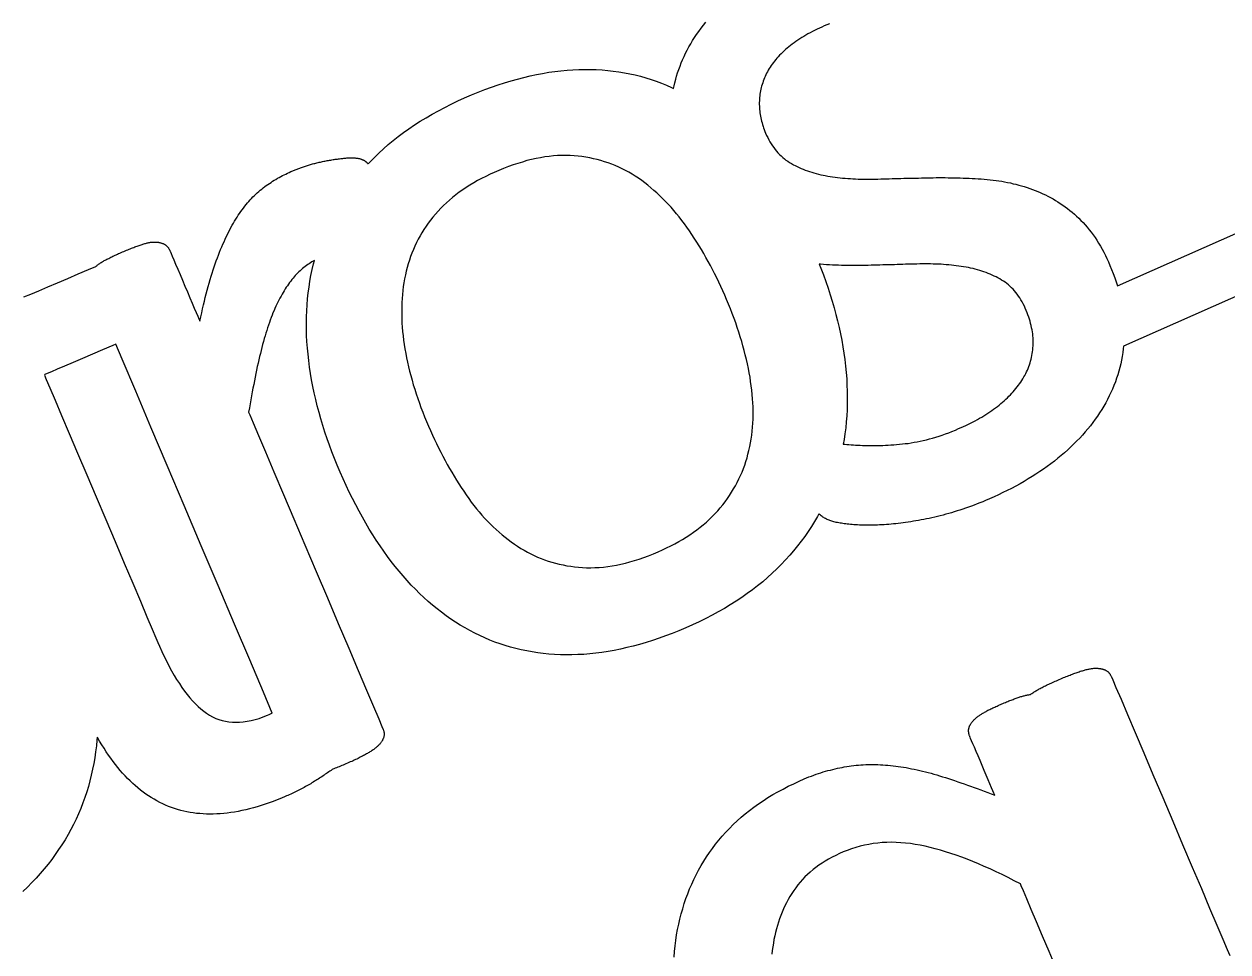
# Model space of a CAD drawing. Header units: millimetres. Extents: x 47 to 159, y 49 to 299.
# Drawn here: x 128.69 to 140.41, y 174.3 to 183.33 of the extents above; entities that cross this region are included whole.
import ezdxf

# ---------------------------------------------------------------- set-up
doc = ezdxf.new("R2010")
doc.units = ezdxf.units.MM

# ---------------------------------------------------------------- blocks, each defined once
blk = doc.blocks.new('angel 01')
for points in [[(6.024, 131.875), (6.091, 131.903), (6.169, 131.936), (6.257, 131.974), (6.352, 132.014), (6.451, 132.056), (6.552, 132.099), (6.652, 132.141), (6.726, 132.173), (6.728, 132.175), (6.734, 132.179), (6.739, 132.184), (6.745, 132.189), (6.751, 132.193), (6.757, 132.198), (6.764, 132.202), (6.771, 132.207), (6.778, 132.211), (6.785, 132.216), (6.792, 132.22), (6.799, 132.224), (6.807, 132.229), (6.815, 132.233), (6.823, 132.238), (6.832, 132.242), (6.841, 132.247), (6.85, 132.251), (6.86, 132.256), (6.87, 132.261), (6.88, 132.266), (6.89, 132.271), (6.901, 132.276), (6.912, 132.281), (6.924, 132.286), (6.935, 132.292), (6.947, 132.297), (6.96, 132.302), (6.973, 132.308), (6.986, 132.314), (6.999, 132.319), (7.011, 132.325), (7.024, 132.33), (7.036, 132.335), (7.048, 132.34), (7.06, 132.344), (7.071, 132.349), (7.083, 132.353), (7.094, 132.358), (7.105, 132.362), (7.115, 132.366), (7.126, 132.369), (7.136, 132.373), (7.146, 132.377), (7.156, 132.38), (7.165, 132.383), (7.175, 132.386), (7.184, 132.389), (7.193, 132.392), (7.201, 132.394), (7.21, 132.397), (7.218, 132.399), (7.226, 132.401), (7.234, 132.403), (7.242, 132.404), (7.25, 132.406), (7.257, 132.407), (7.264, 132.408), (7.271, 132.409), (7.278, 132.409), (7.285, 132.41), (7.292, 132.41), (7.298, 132.41), (7.305, 132.41), (7.311, 132.41), (7.317, 132.409), (7.323, 132.409), (7.328, 132.408), (7.334, 132.407), (7.339, 132.406), (7.344, 132.405), (7.349, 132.404), (7.354, 132.403), (7.359, 132.402), (7.364, 132.4), (7.368, 132.399), (7.373, 132.397), (7.377, 132.395), (7.381, 132.394), (7.385, 132.392), (7.389, 132.39), (7.393, 132.388), (7.397, 132.385), (7.4, 132.383), (7.404, 132.381), (7.407, 132.378), (7.41, 132.376), (7.413, 132.373), (7.416, 132.37), (7.419, 132.367), (7.422, 132.364), (7.425, 132.361), (7.428, 132.357), (7.431, 132.354), (7.433, 132.35), (7.436, 132.346), (7.438, 132.342), (7.44, 132.338), (7.443, 132.334), (7.445, 132.33), (7.447, 132.325), (7.449, 132.321), (7.451, 132.315), (7.458, 132.299), (7.469, 132.272), (7.484, 132.237), (7.502, 132.195), (7.523, 132.147), (7.545, 132.094), (7.569, 132.038), (7.593, 131.981), (7.617, 131.924), (7.641, 131.868), (7.663, 131.816), (7.684, 131.767), (7.702, 131.724), (7.717, 131.688), (7.729, 131.661), (7.736, 131.644), (7.739, 131.64), (7.747, 131.681), (7.756, 131.72), (7.764, 131.759), (7.773, 131.797), (7.782, 131.835), (7.791, 131.871), (7.8, 131.907), (7.809, 131.942), (7.818, 131.977), (7.828, 132.011), (7.837, 132.044), (7.847, 132.076), (7.857, 132.108), (7.867, 132.139), (7.877, 132.169), (7.887, 132.199), (7.897, 132.228), (7.908, 132.256), (7.918, 132.283), (7.929, 132.31), (7.94, 132.337), (7.951, 132.363), (7.962, 132.388), (7.973, 132.413), (7.984, 132.437), (7.995, 132.461), (8.006, 132.484), (8.018, 132.507), (8.029, 132.529), (8.041, 132.551), (8.053, 132.573), (8.064, 132.593), (8.076, 132.613), (8.088, 132.633), (8.1, 132.652), (8.112, 132.671), (8.124, 132.689), (8.137, 132.707), (8.149, 132.724), (8.162, 132.741), (8.175, 132.758), (8.188, 132.774), (8.201, 132.79), (8.214, 132.805), (8.227, 132.82), (8.241, 132.835), (8.255, 132.849), (8.269, 132.863), (8.283, 132.876), (8.297, 132.889), (8.311, 132.902), (8.326, 132.914), (8.34, 132.926), (8.355, 132.937), (8.37, 132.949), (8.385, 132.96), (8.4, 132.97), (8.415, 132.981), (8.431, 132.991), (8.446, 133.001), (8.462, 133.011), (8.478, 133.02), (8.493, 133.03), (8.509, 133.039), (8.525, 133.048), (8.542, 133.056), (8.558, 133.064), (8.575, 133.072), (8.591, 133.08), (8.608, 133.088), (8.625, 133.095), (8.635, 133.1), (8.643, 133.103), (8.651, 133.106), (8.659, 133.109), (8.667, 133.113), (8.675, 133.116), (8.684, 133.119), (8.692, 133.122), (8.701, 133.126), (8.71, 133.129), (8.719, 133.132), (8.728, 133.135), (8.737, 133.138), (8.746, 133.142), (8.756, 133.145), (8.765, 133.148), (8.775, 133.151), (8.785, 133.154), (8.795, 133.157), (8.805, 133.161), (8.815, 133.164), (8.826, 133.167), (8.836, 133.17), (8.847, 133.173), (8.857, 133.175), (8.868, 133.178), (8.878, 133.181), (8.889, 133.184), (8.9, 133.186), (8.911, 133.189), (8.922, 133.191), (8.933, 133.193), (8.944, 133.196), (8.956, 133.198), (8.967, 133.2), (8.978, 133.202), (8.99, 133.205), (9.001, 133.207), (9.012, 133.208), (9.024, 133.21), (9.035, 133.212), (9.046, 133.214), (9.056, 133.215), (9.067, 133.217), (9.078, 133.218), (9.088, 133.22), (9.099, 133.221), (9.109, 133.222), (9.119, 133.223), (9.129, 133.224), (9.139, 133.225), (9.149, 133.226), (9.159, 133.227), (9.169, 133.228), (9.179, 133.228), (9.188, 133.229), (9.197, 133.229), (9.205, 133.229), (9.214, 133.229), (9.222, 133.229), (9.23, 133.229), (9.237, 133.229), (9.244, 133.229), (9.251, 133.228), (9.258, 133.227), (9.265, 133.227), (9.271, 133.226), (9.277, 133.225), (9.282, 133.224), (9.288, 133.223), (9.293, 133.222), (9.298, 133.22), (9.302, 133.219), (9.307, 133.217), (9.311, 133.216), (9.315, 133.214), (9.319, 133.212), (9.323, 133.211), (9.327, 133.209), (9.331, 133.207), (9.334, 133.206), (9.338, 133.204), (9.341, 133.202), (9.344, 133.2), (9.347, 133.198), (9.35, 133.196), (9.352, 133.194), (9.355, 133.192), (9.357, 133.19), (9.36, 133.188), (9.362, 133.185), (9.364, 133.183), (9.367, 133.181), (9.369, 133.178), (9.371, 133.176), (9.374, 133.173), (9.376, 133.17), (9.376, 133.17), (9.395, 133.19), (9.437, 133.233), (9.48, 133.276), (9.526, 133.317), (9.572, 133.358), (9.62, 133.398), (9.67, 133.437), (9.721, 133.476), (9.774, 133.513), (9.828, 133.55), (9.884, 133.586), (9.941, 133.62), (10, 133.655), (10.06, 133.688), (10.122, 133.72), (10.185, 133.752), (10.25, 133.783), (10.316, 133.813), (10.383, 133.842), (10.448, 133.868), (10.513, 133.894), (10.578, 133.917), (10.642, 133.94), (10.705, 133.96), (10.768, 133.979), (10.83, 133.997), (10.892, 134.013), (10.954, 134.028), (11.015, 134.041), (11.075, 134.052), (11.135, 134.063), (11.195, 134.071), (11.254, 134.078), (11.313, 134.083), (11.371, 134.087), (11.428, 134.09), (11.485, 134.091), (11.542, 134.09), (11.598, 134.088), (11.654, 134.085), (11.709, 134.08), (11.763, 134.074), (11.817, 134.067), (11.871, 134.058), (11.924, 134.048), (11.977, 134.036), (12.029, 134.023), (12.08, 134.008), (12.131, 133.992), (12.182, 133.975), (12.232, 133.956), (12.282, 133.936), (12.331, 133.915), (12.351, 133.905), (12.356, 133.929), (12.363, 133.961), (12.371, 133.994), (12.38, 134.026), (12.39, 134.058), (12.401, 134.09), (12.413, 134.121), (12.425, 134.153), (12.438, 134.185), (12.452, 134.216), (12.467, 134.248), (12.483, 134.279), (12.5, 134.31), (12.517, 134.34), (12.536, 134.371), (12.555, 134.401), (12.575, 134.431), (12.596, 134.461), (12.618, 134.491), (12.641, 134.521), (12.664, 134.55)], [(12.355, 125.448), (12.359, 125.503), (12.365, 125.557), (12.372, 125.611), (12.38, 125.664), (12.389, 125.716), (12.4, 125.768), (12.412, 125.819), (12.425, 125.87), (12.439, 125.92), (12.454, 125.969), (12.47, 126.018), (12.488, 126.065), (12.507, 126.113), (12.527, 126.159), (12.548, 126.205), (12.57, 126.25), (12.594, 126.295), (12.619, 126.339), (12.645, 126.382), (12.672, 126.424), (12.7, 126.466), (12.729, 126.507), (12.76, 126.548), (12.792, 126.587), (12.825, 126.626), (12.859, 126.665), (12.895, 126.702), (12.931, 126.739), (12.969, 126.775), (13.008, 126.81), (13.048, 126.844), (13.09, 126.877), (13.133, 126.909), (13.177, 126.941), (13.222, 126.971), (13.269, 127.001), (13.317, 127.03), (13.366, 127.058), (13.416, 127.085), (13.467, 127.112), (13.52, 127.137), (13.574, 127.162), (13.623, 127.183), (13.646, 127.193), (13.669, 127.202), (13.693, 127.211), (13.716, 127.22), (13.739, 127.228), (13.762, 127.236), (13.785, 127.243), (13.808, 127.251), (13.831, 127.258), (13.854, 127.264), (13.877, 127.27), (13.9, 127.276), (13.923, 127.282), (13.945, 127.287), (13.968, 127.292), (13.991, 127.296), (14.013, 127.3), (14.036, 127.304), (14.059, 127.307), (14.081, 127.31), (14.104, 127.313), (14.127, 127.316), (14.151, 127.318), (14.174, 127.319), (14.197, 127.321), (14.221, 127.322), (14.244, 127.323), (14.268, 127.323), (14.292, 127.323), (14.316, 127.323), (14.34, 127.322), (14.365, 127.321), (14.389, 127.32), (14.414, 127.318), (14.438, 127.316), (14.463, 127.314), (14.488, 127.311), (14.513, 127.308), (14.538, 127.305), (14.564, 127.301), (14.59, 127.297), (14.616, 127.293), (14.642, 127.288), (14.668, 127.283), (14.694, 127.278), (14.721, 127.272), (14.748, 127.266), (14.775, 127.26), (14.802, 127.253), (14.829, 127.246), (14.857, 127.238), (14.885, 127.23), (14.913, 127.222), (14.941, 127.213), (14.97, 127.205), (14.998, 127.196), (15.028, 127.186), (15.057, 127.177), (15.087, 127.167), (15.118, 127.156), (15.149, 127.146), (15.18, 127.135), (15.211, 127.124), (15.243, 127.113), (15.276, 127.101), (15.308, 127.089), (15.341, 127.077), (15.375, 127.064), (15.409, 127.051), (15.443, 127.038), (15.477, 127.025), (15.475, 127.03), (15.469, 127.045), (15.459, 127.068), (15.446, 127.098), (15.431, 127.134), (15.414, 127.175), (15.395, 127.219), (15.375, 127.266), (15.355, 127.313), (15.335, 127.361), (15.315, 127.407), (15.296, 127.451), (15.28, 127.491), (15.265, 127.526), (15.252, 127.554), (15.243, 127.576), (15.238, 127.589), (15.236, 127.593), (15.234, 127.598), (15.232, 127.603), (15.23, 127.608), (15.229, 127.613), (15.227, 127.618), (15.226, 127.623), (15.225, 127.628), (15.224, 127.633), (15.224, 127.638), (15.223, 127.642), (15.223, 127.647), (15.223, 127.652), (15.223, 127.656), (15.223, 127.661), (15.223, 127.665), (15.224, 127.669), (15.225, 127.674), (15.226, 127.678), (15.227, 127.682), (15.228, 127.686), (15.23, 127.691), (15.231, 127.695), (15.233, 127.699), (15.235, 127.703), (15.238, 127.708), (15.24, 127.712), (15.243, 127.716), (15.245, 127.721), (15.248, 127.725), (15.252, 127.73), (15.255, 127.734), (15.259, 127.739), (15.262, 127.743), (15.266, 127.748), (15.27, 127.753), (15.274, 127.757), (15.279, 127.762), (15.284, 127.766), (15.289, 127.771), (15.294, 127.775), (15.299, 127.78), (15.304, 127.784), (15.31, 127.789), (15.316, 127.793), (15.322, 127.798), (15.328, 127.802), (15.335, 127.806), (15.342, 127.811), (15.348, 127.815), (15.356, 127.82), (15.363, 127.824), (15.37, 127.828), (15.378, 127.833), (15.386, 127.837), (15.394, 127.841), (15.402, 127.846), (15.411, 127.851), (15.42, 127.855), (15.429, 127.86), (15.438, 127.864), (15.448, 127.869), (15.458, 127.874), (15.468, 127.879), (15.478, 127.883), (15.489, 127.888), (15.5, 127.893), (15.511, 127.898), (15.523, 127.903), (15.534, 127.908), (15.546, 127.914), (15.558, 127.919), (15.57, 127.924), (15.581, 127.928), (15.593, 127.933), (15.604, 127.938), (15.615, 127.942), (15.625, 127.946), (15.636, 127.95), (15.646, 127.954), (15.656, 127.958), (15.666, 127.962), (15.676, 127.965), (15.686, 127.969), (15.695, 127.972), (15.705, 127.975), (15.714, 127.978), (15.723, 127.981), (15.732, 127.984), (15.74, 127.986), (15.749, 127.989), (15.757, 127.991), (15.765, 127.993), (15.773, 127.995), (15.781, 127.997), (15.789, 127.999), (15.796, 128.001), (15.804, 128.002), (15.811, 128.003), (15.818, 128.004), (15.825, 128.005), (15.826, 128.005), (15.826, 128.006), (15.833, 128.011), (15.84, 128.016), (15.847, 128.021), (15.854, 128.026), (15.862, 128.03), (15.869, 128.035), (15.877, 128.04), (15.885, 128.045), (15.894, 128.05), (15.903, 128.055), (15.911, 128.06), (15.921, 128.064), (15.93, 128.069), (15.94, 128.074), (15.95, 128.08), (15.96, 128.085), (15.971, 128.09), (15.982, 128.095), (15.993, 128.101), (16.004, 128.106), (16.016, 128.111), (16.028, 128.117), (16.04, 128.122), (16.053, 128.128), (16.066, 128.134), (16.079, 128.139), (16.092, 128.145), (16.106, 128.151), (16.12, 128.157), (16.134, 128.163), (16.147, 128.169), (16.16, 128.174), (16.173, 128.179), (16.186, 128.184), (16.199, 128.189), (16.211, 128.194), (16.223, 128.199), (16.235, 128.204), (16.247, 128.208), (16.258, 128.212), (16.269, 128.216), (16.28, 128.22), (16.291, 128.224), (16.301, 128.227), (16.311, 128.231), (16.321, 128.234), (16.331, 128.237), (16.341, 128.24), (16.35, 128.242), (16.359, 128.245), (16.368, 128.247), (16.377, 128.249), (16.386, 128.251), (16.394, 128.253), (16.402, 128.255), (16.411, 128.256), (16.419, 128.257), (16.426, 128.258), (16.434, 128.259), (16.441, 128.26), (16.449, 128.26), (16.456, 128.26), (16.463, 128.26), (16.47, 128.26), (16.476, 128.26), (16.483, 128.26), (16.489, 128.259), (16.495, 128.258), (16.501, 128.258), (16.507, 128.257), (16.512, 128.256), (16.518, 128.255), (16.523, 128.254), (16.528, 128.252), (16.533, 128.251), (16.538, 128.25), (16.543, 128.248), (16.547, 128.246), (16.552, 128.244), (16.556, 128.242), (16.56, 128.24), (16.563, 128.238), (16.567, 128.236), (16.571, 128.233), (16.574, 128.231), (16.577, 128.228), (16.581, 128.225), (16.584, 128.222), (16.587, 128.219), (16.59, 128.216), (16.593, 128.213), (16.596, 128.209), (16.598, 128.206), (16.601, 128.202), (16.603, 128.198), (16.606, 128.194), (16.608, 128.19), (16.61, 128.185), (16.612, 128.181), (16.614, 128.177), (16.627, 128.147), (16.658, 128.073), (16.707, 127.959), (16.769, 127.811), (16.844, 127.636), (16.928, 127.438), (17.018, 127.225), (17.113, 127.001), (17.211, 126.772), (17.307, 126.544), (17.401, 126.323), (17.49, 126.115), (17.57, 125.925), (17.641, 125.759), (17.698, 125.623), (17.741, 125.523), (17.766, 125.464)], [(22.417, 133.91), (16.732, 131.397), (16.729, 131.37), (16.724, 131.333), (16.718, 131.296), (16.712, 131.26), (16.704, 131.224), (16.695, 131.188), (16.686, 131.153), (16.675, 131.118), (16.664, 131.083), (16.652, 131.048), (16.638, 131.013), (16.624, 130.979), (16.609, 130.945), (16.593, 130.912), (16.576, 130.878), (16.558, 130.845), (16.539, 130.812), (16.52, 130.779), (16.499, 130.747), (16.478, 130.715), (16.456, 130.684), (16.433, 130.653), (16.409, 130.622), (16.384, 130.591), (16.359, 130.561), (16.332, 130.531), (16.305, 130.502), (16.277, 130.473), (16.248, 130.444), (16.219, 130.415), (16.188, 130.387), (16.157, 130.359), (16.125, 130.332), (16.092, 130.305), (16.058, 130.278), (16.024, 130.251), (15.989, 130.226), (15.953, 130.2), (15.917, 130.175), (15.879, 130.151), (15.842, 130.127), (15.803, 130.103), (15.764, 130.08), (15.724, 130.057), (15.684, 130.034), (15.642, 130.012), (15.6, 129.991), (15.558, 129.97), (15.515, 129.949), (15.471, 129.929), (15.426, 129.909), (15.389, 129.893), (15.361, 129.882), (15.333, 129.871), (15.305, 129.86), (15.277, 129.849), (15.25, 129.839), (15.222, 129.829), (15.194, 129.819), (15.167, 129.81), (15.139, 129.801), (15.112, 129.792), (15.084, 129.783), (15.057, 129.775), (15.029, 129.767), (15.002, 129.76), (14.975, 129.752), (14.947, 129.745), (14.92, 129.739), (14.893, 129.732), (14.866, 129.726), (14.84, 129.72), (14.813, 129.715), (14.787, 129.71), (14.761, 129.704), (14.735, 129.7), (14.71, 129.695), (14.685, 129.691), (14.66, 129.687), (14.635, 129.683), (14.61, 129.679), (14.586, 129.676), (14.562, 129.673), (14.538, 129.67), (14.514, 129.668), (14.491, 129.665), (14.468, 129.663), (14.445, 129.661), (14.423, 129.66), (14.4, 129.658), (14.379, 129.657), (14.357, 129.656), (14.336, 129.655), (14.315, 129.654), (14.294, 129.654), (14.274, 129.653), (14.254, 129.653), (14.235, 129.653), (14.215, 129.653), (14.197, 129.654), (14.178, 129.654), (14.16, 129.655), (14.142, 129.656), (14.124, 129.657), (14.107, 129.658), (14.09, 129.659), (14.073, 129.661), (14.057, 129.662), (14.042, 129.664), (14.027, 129.666), (14.012, 129.668), (13.998, 129.67), (13.984, 129.672), (13.971, 129.674), (13.958, 129.676), (13.946, 129.678), (13.934, 129.681), (13.923, 129.683), (13.912, 129.686), (13.901, 129.689), (13.891, 129.692), (13.881, 129.695), (13.872, 129.698), (13.864, 129.701), (13.855, 129.705), (13.846, 129.708), (13.838, 129.713), (13.829, 129.717), (13.821, 129.722), (13.812, 129.728), (13.804, 129.733), (13.796, 129.739), (13.788, 129.746), (13.78, 129.752), (13.772, 129.759), (13.766, 129.765), (13.751, 129.738), (13.722, 129.689), (13.692, 129.64), (13.66, 129.592), (13.627, 129.544), (13.593, 129.497), (13.557, 129.451), (13.519, 129.405), (13.481, 129.36), (13.44, 129.315), (13.399, 129.271), (13.356, 129.228), (13.311, 129.186), (13.265, 129.144), (13.218, 129.103), (13.169, 129.064), (13.119, 129.025), (13.067, 128.987), (13.014, 128.95), (12.959, 128.913), (12.903, 128.878), (12.845, 128.843), (12.786, 128.809), (12.726, 128.777), (12.664, 128.745), (12.6, 128.714), (12.535, 128.683), (12.469, 128.654), (12.403, 128.626), (12.338, 128.6), (12.273, 128.576), (12.209, 128.553), (12.145, 128.532), (12.082, 128.512), (12.019, 128.493), (11.957, 128.476), (11.895, 128.461), (11.834, 128.447), (11.773, 128.435), (11.713, 128.424), (11.653, 128.415), (11.594, 128.407), (11.535, 128.401), (11.477, 128.396), (11.419, 128.393), (11.361, 128.391), (11.305, 128.391), (11.248, 128.392), (11.192, 128.395), (11.137, 128.399), (11.082, 128.404), (11.028, 128.411), (10.974, 128.419), (10.921, 128.429), (10.868, 128.44), (10.816, 128.452), (10.764, 128.466), (10.712, 128.481), (10.661, 128.498), (10.611, 128.516), (10.561, 128.535), (10.512, 128.556), (10.463, 128.579), (10.415, 128.602), (10.367, 128.627), (10.32, 128.654), (10.273, 128.681), (10.227, 128.71), (10.181, 128.74), (10.136, 128.772), (10.092, 128.805), (10.048, 128.839), (10.004, 128.874), (9.962, 128.911), (9.919, 128.949), (9.878, 128.988), (9.837, 129.029), (9.796, 129.071), (9.756, 129.115), (9.717, 129.159), (9.678, 129.205), (9.64, 129.252), (9.602, 129.301), (9.565, 129.35), (9.528, 129.401), (9.492, 129.453), (9.456, 129.506), (9.422, 129.561), (9.387, 129.616), (9.353, 129.673), (9.32, 129.731), (9.288, 129.79), (9.256, 129.851), (9.224, 129.912), (9.193, 129.975), (9.163, 130.039), (9.133, 130.104), (9.104, 130.17), (9.076, 130.237), (9.049, 130.302), (9.024, 130.366), (9, 130.431), (8.977, 130.495), (8.955, 130.56), (8.935, 130.624), (8.916, 130.688), (8.898, 130.751), (8.881, 130.815), (8.866, 130.878), (8.851, 130.941), (8.838, 131.004), (8.826, 131.067), (8.815, 131.13), (8.806, 131.192), (8.798, 131.255), (8.791, 131.317), (8.785, 131.378), (8.78, 131.44), (8.777, 131.501), (8.776, 131.561), (8.775, 131.621), (8.776, 131.681), (8.778, 131.74), (8.782, 131.798), (8.787, 131.857), (8.793, 131.914), (8.801, 131.972), (8.81, 132.029), (8.82, 132.085), (8.832, 132.141), (8.845, 132.197), (8.854, 132.231), (8.842, 132.224), (8.829, 132.216), (8.815, 132.208), (8.802, 132.199), (8.789, 132.19), (8.776, 132.181), (8.763, 132.172), (8.751, 132.162), (8.738, 132.151), (8.726, 132.141), (8.714, 132.13), (8.702, 132.119), (8.69, 132.108), (8.679, 132.096), (8.667, 132.084), (8.656, 132.071), (8.645, 132.058), (8.634, 132.044), (8.623, 132.03), (8.612, 132.016), (8.601, 132.001), (8.59, 131.985), (8.579, 131.969), (8.569, 131.953), (8.558, 131.936), (8.548, 131.919), (8.538, 131.901), (8.528, 131.883), (8.518, 131.864), (8.508, 131.845), (8.498, 131.825), (8.488, 131.805), (8.478, 131.785), (8.469, 131.764), (8.46, 131.742), (8.45, 131.72), (8.441, 131.697), (8.432, 131.674), (8.423, 131.65), (8.415, 131.626), (8.406, 131.601), (8.398, 131.576), (8.389, 131.55), (8.381, 131.524), (8.373, 131.497), (8.365, 131.47), (8.357, 131.442), (8.349, 131.413), (8.342, 131.384), (8.334, 131.355), (8.327, 131.325), (8.319, 131.294), (8.312, 131.262), (8.305, 131.23), (8.297, 131.197), (8.29, 131.164), (8.283, 131.13), (8.276, 131.095), (8.269, 131.06), (8.262, 131.024), (8.255, 130.988), (8.247, 130.95), (8.241, 130.913), (8.234, 130.874), (8.227, 130.835), (8.22, 130.795), (8.213, 130.755), (8.223, 130.727), (8.256, 130.65), (8.308, 130.528), (8.377, 130.366), (8.459, 130.172), (8.552, 129.953), (8.654, 129.714), (8.761, 129.462), (8.87, 129.204), (8.98, 128.946), (9.086, 128.695), (9.187, 128.457), (9.28, 128.239), (9.361, 128.047), (9.429, 127.888), (9.48, 127.768), (9.511, 127.695), (9.52, 127.672), (9.522, 127.667), (9.524, 127.663), (9.526, 127.658), (9.527, 127.654), (9.528, 127.649), (9.529, 127.645), (9.53, 127.64), (9.531, 127.636), (9.531, 127.631), (9.532, 127.627), (9.532, 127.623), (9.532, 127.618), (9.532, 127.614), (9.532, 127.61), (9.531, 127.605), (9.53, 127.601), (9.53, 127.597), (9.529, 127.593), (9.528, 127.589), (9.526, 127.584), (9.525, 127.58), (9.523, 127.576), (9.521, 127.571), (9.519, 127.567), (9.517, 127.563), (9.515, 127.558), (9.512, 127.554), (9.509, 127.55), (9.506, 127.545), (9.503, 127.541), (9.5, 127.536), (9.496, 127.532), (9.493, 127.527), (9.489, 127.523), (9.485, 127.518), (9.481, 127.514), (9.476, 127.509), (9.471, 127.504), (9.466, 127.5), (9.461, 127.495), (9.455, 127.49), (9.45, 127.486), (9.444, 127.481), (9.437, 127.476), (9.431, 127.471), (9.424, 127.466), (9.417, 127.461), (9.41, 127.456), (9.402, 127.451), (9.394, 127.446), (9.386, 127.441), (9.378, 127.436), (9.369, 127.431), (9.36, 127.426), (9.351, 127.421), (9.341, 127.416), (9.332, 127.41), (9.321, 127.405), (9.311, 127.4), (9.3, 127.394), (9.289, 127.389), (9.278, 127.383), (9.266, 127.377), (9.254, 127.372), (9.241, 127.366), (9.229, 127.36), (9.216, 127.354), (9.202, 127.348), (9.188, 127.342), (9.174, 127.336), (9.16, 127.33), (9.146, 127.324), (9.132, 127.318), (9.119, 127.313), (9.106, 127.307), (9.093, 127.302), (9.08, 127.297), (9.067, 127.292), (9.055, 127.287), (9.043, 127.283), (9.032, 127.279), (9.025, 127.274), (9.015, 127.266), (9.004, 127.259), (8.993, 127.251), (8.982, 127.243), (8.971, 127.236), (8.959, 127.228), (8.948, 127.22), (8.937, 127.213), (8.925, 127.205), (8.913, 127.198), (8.902, 127.19), (8.89, 127.182), (8.878, 127.175), (8.866, 127.167), (8.854, 127.16), (8.841, 127.152), (8.829, 127.145), (8.817, 127.137), (8.804, 127.13), (8.791, 127.123), (8.779, 127.115), (8.766, 127.108), (8.753, 127.101), (8.74, 127.094), (8.727, 127.087), (8.714, 127.08), (8.701, 127.074), (8.688, 127.067), (8.675, 127.06), (8.662, 127.054), (8.649, 127.048), (8.636, 127.041), (8.623, 127.035), (8.609, 127.029), (8.596, 127.023), (8.583, 127.017), (8.569, 127.012), (8.532, 126.996), (8.492, 126.98), (8.452, 126.965), (8.413, 126.951), (8.374, 126.937), (8.335, 126.924), (8.297, 126.913), (8.259, 126.902), (8.221, 126.892), (8.184, 126.883), (8.148, 126.875), (8.111, 126.867), (8.075, 126.861), (8.04, 126.855), (8.005, 126.851), (7.97, 126.847), (7.936, 126.844), (7.902, 126.842), (7.868, 126.841), (7.835, 126.841), (7.802, 126.841), (7.77, 126.843), (7.737, 126.845), (7.706, 126.848), (7.674, 126.852), (7.643, 126.857), (7.612, 126.863), (7.581, 126.87), (7.551, 126.877), (7.521, 126.886), (7.491, 126.895), (7.462, 126.905), (7.433, 126.916), (7.404, 126.928), (7.376, 126.941), (7.348, 126.955), (7.32, 126.969), (7.292, 126.985), (7.265, 127.001), (7.239, 127.018), (7.212, 127.036), (7.186, 127.055), (7.16, 127.075), (7.134, 127.096), (7.109, 127.118), (7.084, 127.14), (7.059, 127.164), (7.034, 127.188), (7.01, 127.213), (6.986, 127.239), (6.963, 127.266), (6.939, 127.294), (6.916, 127.323), (6.893, 127.353), (6.871, 127.384), (6.849, 127.415), (6.826, 127.448), (6.805, 127.481), (6.783, 127.515), (6.761, 127.55), (6.74, 127.586), (6.737, 127.59), (6.735, 127.562), (6.73, 127.504), (6.722, 127.447), (6.714, 127.39), (6.704, 127.333), (6.693, 127.277), (6.681, 127.221), (6.667, 127.165), (6.652, 127.111), (6.636, 127.056), (6.618, 127.002), (6.599, 126.949), (6.578, 126.896), (6.556, 126.844), (6.533, 126.792), (6.508, 126.741), (6.482, 126.691), (6.454, 126.641), (6.425, 126.591), (6.395, 126.543), (6.363, 126.495), (6.33, 126.447), (6.296, 126.4), (6.26, 126.354), (6.222, 126.308), (6.184, 126.263), (6.144, 126.218), (6.102, 126.174), (6.059, 126.131), (6.015, 126.088)], [(16.073, 125.347), (16.006, 125.503), (15.943, 125.653), (15.884, 125.791), (15.833, 125.913), (15.789, 126.015), (15.756, 126.093), (15.735, 126.143), (15.727, 126.161), (15.667, 126.192), (15.607, 126.223), (15.549, 126.252), (15.49, 126.28), (15.433, 126.307), (15.376, 126.332), (15.32, 126.356), (15.265, 126.379), (15.21, 126.401), (15.157, 126.421), (15.103, 126.44), (15.051, 126.458), (14.999, 126.474), (14.948, 126.489), (14.898, 126.503), (14.849, 126.516), (14.8, 126.527), (14.752, 126.537), (14.704, 126.546), (14.657, 126.553), (14.61, 126.558), (14.564, 126.562), (14.518, 126.565), (14.473, 126.566), (14.428, 126.565), (14.383, 126.563), (14.339, 126.559), (14.295, 126.553), (14.252, 126.546), (14.209, 126.538), (14.167, 126.528), (14.125, 126.516), (14.084, 126.503), (14.042, 126.488), (14.002, 126.472), (13.965, 126.456), (13.929, 126.439), (13.894, 126.421), (13.86, 126.403), (13.828, 126.384), (13.796, 126.364), (13.766, 126.343), (13.736, 126.322), (13.708, 126.3), (13.681, 126.277), (13.655, 126.253), (13.629, 126.229), (13.605, 126.204), (13.582, 126.178), (13.561, 126.151), (13.54, 126.124), (13.52, 126.096), (13.501, 126.067), (13.484, 126.038), (13.467, 126.008), (13.45, 125.978), (13.435, 125.948), (13.421, 125.917), (13.407, 125.885), (13.394, 125.854), (13.382, 125.821), (13.371, 125.789), (13.361, 125.756), (13.351, 125.723), (13.343, 125.689), (13.335, 125.655), (13.328, 125.62), (13.322, 125.585), (13.316, 125.55), (13.312, 125.514), (13.308, 125.478)]]:
    blk.add_lwpolyline(points)
blk.add_lwpolyline([(13.869, 134.535), (13.842, 134.524), (13.817, 134.513), (13.793, 134.503), (13.77, 134.492), (13.747, 134.481), (13.724, 134.47), (13.702, 134.459), (13.68, 134.447), (13.659, 134.436), (13.638, 134.424), (13.618, 134.412), (13.598, 134.4), (13.579, 134.388), (13.56, 134.375), (13.542, 134.362), (13.524, 134.35), (13.506, 134.337), (13.489, 134.324), (13.473, 134.31), (13.456, 134.297), (13.441, 134.283), (13.426, 134.27), (13.411, 134.256), (13.397, 134.242), (13.383, 134.228), (13.37, 134.214), (13.357, 134.2), (13.345, 134.186), (13.333, 134.171), (13.322, 134.157), (13.311, 134.142), (13.3, 134.128), (13.291, 134.113), (13.281, 134.098), (13.272, 134.083), (13.264, 134.068), (13.256, 134.053), (13.249, 134.038), (13.242, 134.022), (13.235, 134.007), (13.229, 133.991), (13.223, 133.976), (13.218, 133.96), (13.213, 133.944), (13.208, 133.928), (13.204, 133.913), (13.2, 133.897), (13.197, 133.881), (13.194, 133.865), (13.191, 133.848), (13.189, 133.832), (13.188, 133.816), (13.187, 133.8), (13.186, 133.783), (13.185, 133.767), (13.185, 133.75), (13.186, 133.733), (13.187, 133.717), (13.188, 133.7), (13.189, 133.684), (13.191, 133.668), (13.194, 133.651), (13.197, 133.635), (13.2, 133.618), (13.203, 133.602), (13.207, 133.585), (13.212, 133.569), (13.216, 133.553), (13.222, 133.536), (13.227, 133.52), (13.233, 133.504), (13.239, 133.487), (13.246, 133.47), (13.256, 133.448), (13.267, 133.427), (13.278, 133.406), (13.289, 133.385), (13.301, 133.366), (13.313, 133.347), (13.326, 133.329), (13.339, 133.311), (13.353, 133.294), (13.367, 133.278), (13.382, 133.263), (13.397, 133.248), (13.413, 133.234), (13.429, 133.22), (13.445, 133.208), (13.463, 133.196), (13.48, 133.184), (13.498, 133.174), (13.517, 133.163), (13.535, 133.154), (13.554, 133.144), (13.574, 133.135), (13.593, 133.126), (13.613, 133.118), (13.633, 133.11), (13.654, 133.103), (13.674, 133.095), (13.696, 133.089), (13.717, 133.082), (13.739, 133.076), (13.761, 133.07), (13.783, 133.065), (13.806, 133.06), (13.828, 133.056), (13.852, 133.052), (13.875, 133.048), (13.899, 133.044), (13.923, 133.041), (13.947, 133.038), (13.972, 133.035), (13.996, 133.033), (14.021, 133.03), (14.046, 133.028), (14.072, 133.027), (14.097, 133.025), (14.123, 133.024), (14.149, 133.023), (14.176, 133.022), (14.202, 133.022), (14.229, 133.022), (14.256, 133.022), (14.284, 133.022), (14.311, 133.022), (14.339, 133.023), (14.367, 133.024), (14.395, 133.025), (14.423, 133.026), (14.451, 133.026), (14.479, 133.027), (14.507, 133.028), (14.535, 133.029), (14.564, 133.029), (14.592, 133.03), (14.62, 133.031), (14.649, 133.031), (14.677, 133.032), (14.706, 133.033), (14.735, 133.033), (14.763, 133.034), (14.792, 133.035), (14.821, 133.035), (14.85, 133.036), (14.879, 133.036), (14.908, 133.037), (14.937, 133.037), (14.966, 133.037), (14.995, 133.037), (15.024, 133.036), (15.053, 133.036), (15.082, 133.035), (15.111, 133.035), (15.14, 133.034), (15.17, 133.033), (15.199, 133.032), (15.228, 133.03), (15.257, 133.029), (15.286, 133.027), (15.316, 133.026), (15.345, 133.024), (15.374, 133.022), (15.403, 133.019), (15.432, 133.017), (15.461, 133.013), (15.49, 133.01), (15.518, 133.005), (15.546, 133.001), (15.574, 132.996), (15.602, 132.99), (15.63, 132.985), (15.657, 132.978), (15.684, 132.972), (15.712, 132.964), (15.738, 132.957), (15.765, 132.949), (15.792, 132.941), (15.818, 132.932), (15.844, 132.922), (15.87, 132.913), (15.896, 132.902), (15.921, 132.892), (15.947, 132.88), (15.972, 132.868), (15.996, 132.856), (16.021, 132.843), (16.045, 132.829), (16.069, 132.815), (16.093, 132.8), (16.116, 132.785), (16.14, 132.769), (16.163, 132.752), (16.186, 132.735), (16.208, 132.718), (16.231, 132.7), (16.253, 132.681), (16.275, 132.662), (16.296, 132.642), (16.317, 132.621), (16.338, 132.6), (16.358, 132.577), (16.378, 132.554), (16.398, 132.53), (16.417, 132.506), (16.435, 132.48), (16.454, 132.454), (16.472, 132.427), (16.489, 132.399), (16.506, 132.37), (16.523, 132.341), (16.539, 132.311), (16.555, 132.28), (16.57, 132.248), (16.585, 132.216), (16.599, 132.182), (16.616, 132.142), (16.631, 132.102), (16.646, 132.062), (16.659, 132.023), (16.672, 131.983), (16.672, 131.983), (22.185, 134.42, 0.081951), (15.681, 143.955, 0.066127)], format="xyb")
for points in [[(12.867, 131.85), (12.848, 131.893), (12.829, 131.936), (12.81, 131.978), (12.79, 132.02), (12.771, 132.061), (12.75, 132.102), (12.73, 132.142), (12.709, 132.182), (12.687, 132.221), (12.666, 132.26), (12.644, 132.298), (12.622, 132.336), (12.599, 132.373), (12.576, 132.41), (12.552, 132.447), (12.529, 132.483), (12.505, 132.518), (12.48, 132.554), (12.456, 132.588), (12.43, 132.621), (12.405, 132.654), (12.379, 132.686), (12.353, 132.717), (12.326, 132.748), (12.299, 132.777), (12.272, 132.806), (12.244, 132.834), (12.216, 132.861), (12.188, 132.888), (12.159, 132.913), (12.13, 132.938), (12.1, 132.962), (12.07, 132.985), (12.04, 133.008), (12.009, 133.03), (11.978, 133.05), (11.947, 133.07), (11.915, 133.089), (11.883, 133.107), (11.85, 133.123), (11.816, 133.139), (11.783, 133.154), (11.749, 133.168), (11.714, 133.18), (11.679, 133.192), (11.643, 133.203), (11.607, 133.212), (11.571, 133.221), (11.534, 133.229), (11.496, 133.235), (11.458, 133.241), (11.42, 133.246), (11.381, 133.249), (11.342, 133.252), (11.302, 133.253), (11.262, 133.252), (11.221, 133.251), (11.18, 133.248), (11.139, 133.243), (11.097, 133.238), (11.054, 133.231), (11.011, 133.222), (10.967, 133.213), (10.923, 133.202), (10.879, 133.189), (10.834, 133.176), (10.789, 133.16), (10.743, 133.144), (10.696, 133.126), (10.649, 133.107), (10.605, 133.088), (10.563, 133.069), (10.522, 133.049), (10.481, 133.029), (10.442, 133.008), (10.404, 132.986), (10.367, 132.964), (10.331, 132.941), (10.297, 132.918), (10.263, 132.894), (10.23, 132.87), (10.199, 132.845), (10.168, 132.819), (10.139, 132.793), (10.11, 132.766), (10.083, 132.739), (10.057, 132.711), (10.031, 132.682), (10.007, 132.653), (9.984, 132.623), (9.962, 132.594), (9.94, 132.563), (9.92, 132.532), (9.9, 132.501), (9.882, 132.469), (9.864, 132.437), (9.847, 132.404), (9.832, 132.371), (9.817, 132.337), (9.803, 132.303), (9.79, 132.269), (9.778, 132.234), (9.767, 132.198), (9.757, 132.162), (9.747, 132.126), (9.739, 132.089), (9.732, 132.052), (9.725, 132.014), (9.719, 131.977), (9.715, 131.938), (9.71, 131.9), (9.707, 131.861), (9.705, 131.822), (9.703, 131.782), (9.703, 131.743), (9.703, 131.702), (9.704, 131.662), (9.706, 131.621), (9.709, 131.58), (9.712, 131.538), (9.717, 131.496), (9.722, 131.454), (9.728, 131.412), (9.735, 131.369), (9.742, 131.326), (9.751, 131.283), (9.76, 131.24), (9.77, 131.196), (9.78, 131.152), (9.792, 131.109), (9.804, 131.065), (9.816, 131.021), (9.83, 130.976), (9.844, 130.932), (9.859, 130.887), (9.875, 130.842), (9.891, 130.798), (9.909, 130.752), (9.926, 130.707), (9.945, 130.662), (9.964, 130.617), (9.983, 130.574), (10.002, 130.531), (10.022, 130.488), (10.042, 130.447), (10.062, 130.405), (10.083, 130.364), (10.103, 130.324), (10.125, 130.284), (10.146, 130.245), (10.168, 130.206), (10.19, 130.168), (10.213, 130.13), (10.236, 130.092), (10.259, 130.056), (10.283, 130.019), (10.307, 129.983), (10.331, 129.948), (10.356, 129.913), (10.381, 129.879), (10.406, 129.846), (10.432, 129.814), (10.458, 129.782), (10.484, 129.752), (10.511, 129.722), (10.538, 129.693), (10.566, 129.665), (10.594, 129.637), (10.622, 129.611), (10.651, 129.585), (10.68, 129.56), (10.709, 129.536), (10.739, 129.513), (10.77, 129.49), (10.8, 129.469), (10.831, 129.448), (10.863, 129.428), (10.894, 129.409), (10.927, 129.391), (10.959, 129.374), (10.993, 129.358), (11.026, 129.343), (11.06, 129.329), (11.095, 129.316), (11.13, 129.304), (11.165, 129.293), (11.201, 129.283), (11.237, 129.274), (11.274, 129.266), (11.311, 129.259), (11.349, 129.253), (11.387, 129.248), (11.426, 129.244), (11.465, 129.241), (11.504, 129.239), (11.544, 129.239), (11.585, 129.24), (11.626, 129.242), (11.667, 129.246), (11.709, 129.251), (11.751, 129.257), (11.794, 129.265), (11.837, 129.274), (11.881, 129.284), (11.925, 129.296), (11.97, 129.309), (12.015, 129.323), (12.061, 129.339), (12.107, 129.356), (12.154, 129.374), (12.2, 129.394), (12.242, 129.412), (12.283, 129.432), (12.323, 129.452), (12.363, 129.472), (12.401, 129.493), (12.438, 129.515), (12.474, 129.537), (12.509, 129.56), (12.543, 129.584), (12.577, 129.608), (12.609, 129.633), (12.64, 129.658), (12.67, 129.684), (12.699, 129.711), (12.727, 129.738), (12.754, 129.766), (12.78, 129.794), (12.805, 129.823), (12.829, 129.852), (12.852, 129.882), (12.874, 129.912), (12.895, 129.943), (12.916, 129.974), (12.935, 130.006), (12.953, 130.038), (12.97, 130.07), (12.987, 130.103), (13.002, 130.136), (13.017, 130.17), (13.031, 130.204), (13.043, 130.238), (13.055, 130.273), (13.066, 130.309), (13.075, 130.345), (13.084, 130.381), (13.092, 130.418), (13.099, 130.455), (13.106, 130.492), (13.111, 130.53), (13.115, 130.568), (13.119, 130.607), (13.122, 130.645), (13.124, 130.684), (13.125, 130.724), (13.125, 130.764), (13.124, 130.804), (13.122, 130.844), (13.12, 130.885), (13.117, 130.926), (13.112, 130.968), (13.107, 131.01), (13.101, 131.052), (13.095, 131.095), (13.087, 131.137), (13.079, 131.18), (13.07, 131.224), (13.06, 131.267), (13.049, 131.311), (13.038, 131.355), (13.026, 131.399), (13.014, 131.443), (13, 131.487), (12.986, 131.532), (12.971, 131.577), (12.956, 131.622), (12.939, 131.667), (12.922, 131.713), (12.904, 131.758), (12.886, 131.804)], [(13.769, 132.194), (13.785, 132.155), (13.809, 132.091), (13.833, 132.026), (13.855, 131.962), (13.876, 131.897), (13.896, 131.833), (13.914, 131.769), (13.931, 131.706), (13.947, 131.642), (13.962, 131.579), (13.976, 131.516), (13.988, 131.453), (13.999, 131.39), (14.009, 131.327), (14.017, 131.265), (14.025, 131.202), (14.031, 131.14), (14.036, 131.079), (14.039, 131.017), (14.041, 130.957), (14.042, 130.896), (14.042, 130.837), (14.04, 130.777), (14.037, 130.718), (14.032, 130.66), (14.027, 130.602), (14.019, 130.544), (14.011, 130.487), (14.003, 130.443), (14.017, 130.442), (14.037, 130.44), (14.058, 130.438), (14.08, 130.436), (14.101, 130.435), (14.123, 130.433), (14.146, 130.432), (14.168, 130.431), (14.191, 130.43), (14.215, 130.429), (14.238, 130.428), (14.263, 130.428), (14.287, 130.428), (14.312, 130.428), (14.337, 130.429), (14.362, 130.43), (14.388, 130.43), (14.414, 130.432), (14.441, 130.433), (14.467, 130.435), (14.495, 130.437), (14.522, 130.439), (14.55, 130.441), (14.578, 130.444), (14.606, 130.447), (14.635, 130.45), (14.664, 130.455), (14.693, 130.46), (14.723, 130.465), (14.752, 130.471), (14.782, 130.478), (14.812, 130.485), (14.842, 130.493), (14.873, 130.502), (14.904, 130.511), (14.935, 130.521), (14.966, 130.531), (14.998, 130.542), (15.029, 130.554), (15.061, 130.566), (15.094, 130.579), (15.126, 130.593), (15.15, 130.603), (15.174, 130.614), (15.197, 130.625), (15.221, 130.636), (15.243, 130.647), (15.266, 130.658), (15.287, 130.67), (15.309, 130.682), (15.33, 130.694), (15.351, 130.706), (15.371, 130.718), (15.391, 130.73), (15.411, 130.743), (15.43, 130.756), (15.449, 130.769), (15.467, 130.782), (15.486, 130.796), (15.503, 130.809), (15.52, 130.823), (15.537, 130.837), (15.554, 130.851), (15.57, 130.865), (15.586, 130.879), (15.601, 130.894), (15.616, 130.908), (15.63, 130.923), (15.644, 130.938), (15.658, 130.953), (15.671, 130.968), (15.684, 130.984), (15.696, 130.999), (15.708, 131.015), (15.72, 131.031), (15.731, 131.047), (15.741, 131.063), (15.752, 131.079), (15.762, 131.096), (15.771, 131.112), (15.78, 131.129), (15.788, 131.146), (15.796, 131.163), (15.803, 131.18), (15.81, 131.198), (15.816, 131.215), (15.822, 131.233), (15.827, 131.251), (15.832, 131.269), (15.836, 131.287), (15.84, 131.305), (15.843, 131.324), (15.846, 131.342), (15.848, 131.361), (15.85, 131.38), (15.851, 131.399), (15.852, 131.418), (15.852, 131.437), (15.852, 131.457), (15.851, 131.476), (15.849, 131.496), (15.847, 131.516), (15.844, 131.536), (15.841, 131.556), (15.837, 131.576), (15.832, 131.597), (15.827, 131.617), (15.822, 131.638), (15.815, 131.659), (15.809, 131.68), (15.801, 131.701), (15.793, 131.722), (15.785, 131.744), (15.775, 131.765), (15.766, 131.787), (15.755, 131.807), (15.745, 131.828), (15.733, 131.847), (15.722, 131.866), (15.709, 131.884), (15.697, 131.902), (15.684, 131.918), (15.67, 131.935), (15.656, 131.95), (15.641, 131.965), (15.626, 131.979), (15.611, 131.993), (15.595, 132.006), (15.579, 132.018), (15.562, 132.029), (15.544, 132.04), (15.526, 132.051), (15.508, 132.06), (15.49, 132.07), (15.471, 132.079), (15.452, 132.088), (15.433, 132.096), (15.413, 132.105), (15.393, 132.112), (15.373, 132.12), (15.352, 132.127), (15.331, 132.133), (15.309, 132.139), (15.288, 132.145), (15.266, 132.151), (15.243, 132.156), (15.221, 132.161), (15.198, 132.165), (15.175, 132.169), (15.151, 132.173), (15.127, 132.176), (15.103, 132.179), (15.079, 132.182), (15.055, 132.185), (15.03, 132.187), (15.005, 132.189), (14.98, 132.191), (14.955, 132.193), (14.93, 132.194), (14.904, 132.195), (14.878, 132.196), (14.852, 132.197), (14.826, 132.197), (14.8, 132.197), (14.773, 132.197), (14.747, 132.197), (14.72, 132.196), (14.692, 132.195), (14.665, 132.194), (14.638, 132.193), (14.61, 132.193), (14.583, 132.192), (14.555, 132.191), (14.527, 132.19), (14.5, 132.189), (14.472, 132.189), (14.444, 132.188), (14.415, 132.187), (14.387, 132.187), (14.359, 132.186), (14.33, 132.185), (14.302, 132.185), (14.273, 132.184), (14.244, 132.183), (14.215, 132.183), (14.187, 132.182), (14.158, 132.182), (14.129, 132.182), (14.1, 132.182), (14.071, 132.182), (14.042, 132.182), (14.013, 132.183), (13.984, 132.183), (13.955, 132.184), (13.926, 132.185), (13.898, 132.186), (13.869, 132.188), (13.84, 132.189), (13.811, 132.191), (13.782, 132.193)], [(6.919, 131.414), (6.892, 131.402), (6.791, 131.359), (6.691, 131.317), (6.594, 131.276), (6.504, 131.237), (6.421, 131.202), (6.35, 131.172), (6.292, 131.147), (6.25, 131.129), (6.227, 131.12), (6.224, 131.114), (6.242, 131.072), (6.277, 130.989), (6.328, 130.87), (6.391, 130.721), (6.465, 130.546), (6.548, 130.353), (6.636, 130.145), (6.728, 129.928), (6.821, 129.709), (6.913, 129.493), (7.001, 129.284), (7.084, 129.089), (7.159, 128.913), (7.223, 128.762), (7.274, 128.641), (7.31, 128.556), (7.329, 128.511), (7.344, 128.477), (7.367, 128.425), (7.391, 128.374), (7.415, 128.326), (7.439, 128.279), (7.463, 128.234), (7.488, 128.191), (7.512, 128.15), (7.538, 128.111), (7.563, 128.074), (7.589, 128.038), (7.615, 128.005), (7.641, 127.973), (7.667, 127.943), (7.694, 127.915), (7.721, 127.889), (7.748, 127.865), (7.776, 127.842), (7.804, 127.822), (7.833, 127.804), (7.862, 127.787), (7.892, 127.773), (7.923, 127.762), (7.955, 127.752), (7.987, 127.744), (8.021, 127.739), (8.055, 127.736), (8.09, 127.735), (8.125, 127.736), (8.161, 127.739), (8.198, 127.744), (8.236, 127.752), (8.275, 127.761), (8.314, 127.773), (8.354, 127.787), (8.395, 127.803), (8.413, 127.811), (8.426, 127.817), (8.439, 127.823), (8.443, 127.824), (8.356, 128.028), (8.223, 128.342), (8.075, 128.691), (7.916, 129.065), (7.751, 129.453), (7.584, 129.846), (7.42, 130.235), (7.261, 130.608), (7.113, 130.957), (6.98, 131.271)]]:
    blk.add_lwpolyline(points, close=True)

msp = doc.modelspace()

# ---------------------------------------------------------------- block references
msp.add_blockref('angel 01', (122.661, 48.801))

doc.saveas('drawing.dxf')
